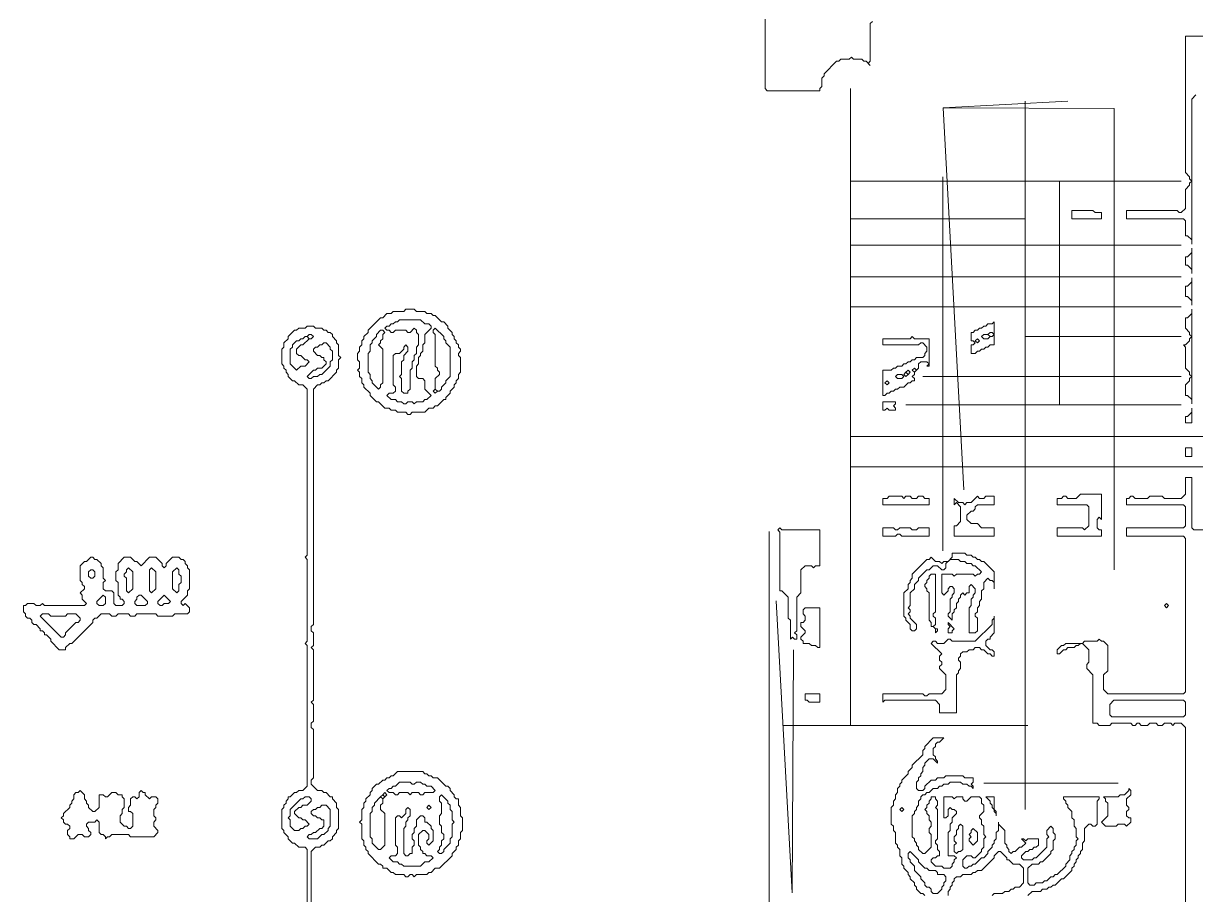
# Model space of a CAD drawing. Header units: millimetres. Extents: x 3 to 412, y 4 to 290.
# Drawn here: x 90.29 to 139.14, y 148.31 to 184.61 of the extents above; entities that cross this region are included whole.
import ezdxf

# ---------------------------------------------------------------- set-up
doc = ezdxf.new("R2010")
doc.units = ezdxf.units.MM
for name, color, linetype, lineweight in [('TRACE_CURVE', 6, 'Continuous', 0), ('TRACE_STRAIGHT', 5, 'Continuous', 0), ('TRACE_TEXT_SYMBOL', 6, 'Continuous', 0)]:
    doc.layers.add(name, color=color, linetype=linetype, lineweight=lineweight)

msp = doc.modelspace()

# ---------------------------------------------------------------- linework, layer by layer
at = {"layer": 'TRACE_CURVE', "color": 6}
for points in [[(140.206, 184.081), (138.718, 184.081), (138.718, 178.389), (138.893, 178.214), (138.893, 178.126), (138.98, 178.039), (138.893, 177.951), (138.893, 177.863), (138.718, 177.688), (138.718, 176.9), (138.543, 176.725), (138.455, 176.725), (138.367, 176.813), (136.266, 176.813), (136.266, 176.462), (138.63, 176.462), (138.718, 176.375), (138.718, 175.762)], [(138.718, 175.762), (138.805, 175.762), (138.98, 175.587), (138.98, 175.411), (138.98, 181.454), (139.156, 181.629)], [(102.112, 171.996), (102.024, 171.908), (101.761, 171.908), (101.674, 171.821), (101.586, 171.821), (101.323, 171.558), (101.323, 171.471), (101.148, 171.295), (101.148, 171.12), (101.061, 171.033), (101.061, 170.42), (101.148, 170.332), (101.148, 170.244), (101.236, 170.157), (101.236, 170.069), (101.323, 169.982), (101.323, 169.894), (101.499, 169.719), (101.586, 169.719), (101.761, 169.544), (101.937, 169.544), (102.112, 169.369), (102.112, 162.45), (102.024, 162.363), (102.112, 162.275), (102.112, 158.86), (102.024, 158.772), (102.112, 158.685), (102.112, 152.817), (101.937, 152.642), (101.761, 152.642), (101.674, 152.554), (101.586, 152.554), (101.411, 152.379), (101.323, 152.379), (101.323, 152.292), (101.236, 152.204), (101.236, 152.117), (101.148, 152.029), (101.148, 151.941), (101.061, 151.854), (101.061, 151.066), (101.148, 150.978), (101.148, 150.891), (101.323, 150.715), (101.323, 150.628), (101.499, 150.453), (101.586, 150.453), (101.761, 150.278), (102.024, 150.278), (102.112, 150.19), (102.112, 147.037)], [(103.338, 150.891), (103.338, 150.978), (103.425, 151.066), (103.425, 151.854), (103.338, 151.941), (103.338, 152.117), (103.163, 152.292), (103.163, 152.379), (103.075, 152.379), (102.9, 152.554), (102.812, 152.554), (102.725, 152.642), (102.55, 152.642), (102.287, 152.905), (102.287, 153.08), (102.374, 153.167), (102.374, 155.182), (102.287, 155.269), (102.287, 155.444), (102.374, 155.532), (102.374, 156.233), (102.287, 156.32), (102.374, 156.408), (102.374, 158.51), (102.287, 158.597), (102.374, 158.685), (102.374, 159.21), (102.287, 159.298), (102.287, 159.473), (102.374, 159.56), (102.374, 169.369), (102.55, 169.544), (102.637, 169.544), (102.725, 169.631), (102.812, 169.631), (102.9, 169.719), (102.987, 169.719), (103.338, 170.069), (103.338, 170.157), (103.425, 170.244), (103.425, 170.595), (103.513, 170.682), (103.425, 170.77), (103.425, 171.208), (103.338, 171.295), (103.338, 171.383), (103.163, 171.558), (103.163, 171.646), (103.075, 171.733), (102.987, 171.733), (102.9, 171.821), (102.812, 171.821), (102.725, 171.908), (102.462, 171.908), (102.374, 171.996), (102.112, 171.996)], [(139.506, 163.501), (139.068, 163.501), (138.98, 163.589), (138.98, 165.691), (138.718, 165.691), (138.718, 164.99), (138.543, 164.815), (137.842, 164.815), (137.754, 164.902), (137.229, 164.902), (137.141, 164.815), (136.616, 164.815), (136.528, 164.902), (136.441, 164.902), (136.353, 164.815), (136.266, 164.815), (136.266, 164.552), (138.63, 164.552), (138.718, 164.465), (138.718, 163.676), (138.63, 163.589), (136.266, 163.589), (136.266, 163.239), (138.63, 163.239), (138.718, 163.151), (138.718, 156.758), (138.63, 156.67), (135.477, 156.67), (135.302, 156.846), (135.302, 157.459), (135.477, 157.634), (135.477, 158.685), (135.302, 158.86), (135.215, 158.86), (135.127, 158.947), (135.04, 158.86), (134.514, 158.86)], [(134.514, 158.86), (134.427, 158.772), (133.726, 158.772), (133.638, 158.685), (133.551, 158.685), (133.376, 158.51), (133.376, 158.334), (133.463, 158.334), (133.638, 158.51), (133.726, 158.51), (133.814, 158.597), (134.076, 158.597), (134.164, 158.685), (134.251, 158.685), (134.339, 158.772), (134.427, 158.772), (134.689, 158.51), (134.689, 157.984), (134.602, 157.896), (134.602, 157.721), (134.864, 157.459), (134.864, 155.444), (135.04, 155.444), (135.127, 155.357), (135.565, 155.357), (135.653, 155.444), (136.441, 155.444), (136.528, 155.357), (136.616, 155.357), (136.704, 155.444), (136.791, 155.444), (136.879, 155.357), (137.141, 155.357), (137.229, 155.444), (137.492, 155.444), (137.579, 155.357), (137.754, 155.357), (137.842, 155.444), (138.105, 155.444), (138.192, 155.357), (138.28, 155.444), (138.543, 155.444), (138.718, 155.269), (138.718, 146.074)], [(102.287, 146.95), (102.287, 150.102), (102.462, 150.278), (102.637, 150.278), (102.725, 150.365), (102.812, 150.365), (102.987, 150.54), (103.075, 150.54), (103.163, 150.628), (103.163, 150.715), (103.338, 150.891)]]:
    msp.add_lwpolyline(points, dxfattribs=at)
for points in [[(101.937, 171.471), (102.024, 171.558), (102.112, 171.558), (102.199, 171.471), (101.937, 171.208), (101.849, 171.208), (101.674, 171.033), (101.674, 170.857), (101.761, 170.77), (101.849, 170.77), (102.024, 170.595), (102.112, 170.595), (102.199, 170.507), (102.024, 170.332), (101.849, 170.332), (101.674, 170.157), (101.411, 170.42), (101.411, 171.033), (101.499, 171.12), (101.499, 171.208), (101.674, 171.383), (101.761, 171.383), (101.849, 171.471)], [(102.112, 171.558), (102.199, 171.646), (102.287, 171.646), (102.374, 171.558), (102.287, 171.471), (102.199, 171.471)], [(102.725, 171.208), (102.812, 171.295), (102.9, 171.295), (103.075, 171.12), (103.075, 171.033), (103.163, 170.945), (103.163, 170.595), (103.075, 170.507), (103.075, 170.332), (102.725, 169.982), (102.637, 169.982), (102.55, 169.894), (102.374, 169.894), (102.287, 169.807), (102.199, 169.807), (102.112, 169.894), (102.374, 170.157), (102.462, 170.157), (102.55, 170.244), (102.725, 170.244), (102.9, 170.42), (102.9, 170.507), (102.812, 170.595), (102.812, 170.682), (102.725, 170.682), (102.637, 170.77), (102.55, 170.77), (102.374, 170.945), (102.374, 171.033), (102.462, 171.12), (102.55, 171.12), (102.637, 171.208)], [(135.74, 156.408), (138.63, 156.408), (138.718, 156.32), (138.718, 155.795), (138.63, 155.707), (135.653, 155.707), (135.565, 155.795), (135.565, 156.233)], [(101.937, 152.292), (102.024, 152.379), (102.199, 152.379), (102.287, 152.292), (102.287, 152.204), (102.112, 152.029), (101.937, 152.029), (101.849, 151.941), (101.761, 151.941), (101.586, 151.766), (101.586, 151.679), (101.761, 151.504), (101.849, 151.504), (101.937, 151.416), (102.024, 151.416), (102.199, 151.241), (102.112, 151.153), (102.024, 151.153), (101.937, 151.066), (101.849, 151.066), (101.761, 150.978), (101.586, 150.978), (101.411, 151.153), (101.411, 151.416), (101.323, 151.504), (101.411, 151.591), (101.411, 151.854), (101.849, 152.292)], [(102.637, 151.941), (102.725, 152.029), (102.9, 152.029), (103.075, 151.854), (103.075, 151.153), (102.987, 151.066), (102.987, 150.978), (102.812, 150.803), (102.725, 150.803), (102.55, 150.628), (102.199, 150.628), (102.112, 150.715), (102.199, 150.803), (102.287, 150.803), (102.374, 150.891), (102.462, 150.891), (102.637, 151.066), (102.725, 151.066), (102.812, 151.153), (102.812, 151.416), (102.725, 151.416), (102.637, 151.504), (102.55, 151.504), (102.462, 151.591), (102.374, 151.591), (102.287, 151.679), (102.287, 151.766), (102.374, 151.854), (102.462, 151.854), (102.55, 151.941)]]:
    msp.add_lwpolyline(points, close=True, dxfattribs=at)
at = {"layer": 'TRACE_STRAIGHT', "color": 5}
for p, q in [((124.765, 181.897), (124.765, 155.357)), ((128.623, 181.089), (133.814, 181.366)), ((132.041, 181.367), (132.041, 151.853)), ((128.622, 181.096), (135.748, 181.069)), ((128.623, 181.089), (129.483, 165.172)), ((135.748, 181.069), (135.748, 161.838)), ((124.765, 178.039), (138.543, 178.039)), ((128.603, 178.214), (128.603, 162.626)), ((133.463, 178.039), (133.463, 168.712)), ((124.765, 176.462), (132.041, 176.462)), ((124.765, 175.368), (138.543, 175.368)), ((124.765, 174.054), (138.543, 174.054)), ((124.765, 172.8), (138.541, 172.8)), ((132.041, 171.558), (138.543, 171.558)), ((127.771, 169.894), (138.543, 169.894)), ((127.07, 168.712), (138.543, 168.712)), ((124.765, 167.398), (140.776, 167.398)), ((124.765, 166.128), (140.732, 166.128)), ((121.373, 163.441), (121.373, 144.558)), ((121.655, 160.55), (122.331, 148.385)), ((122.331, 148.385), (122.376, 158.51)), ((121.943, 155.357), (132.15, 155.357)), ((130.311, 152.949), (135.915, 152.949))]:
    msp.add_line(p, q, dxfattribs=at)
at = {"layer": 'TRACE_TEXT_SYMBOL', "color": 6}
for points in [[(121.203, 184.782), (121.203, 181.892), (121.29, 181.804), (123.48, 181.804), (123.48, 181.892), (123.567, 181.979), (123.567, 182.33), (123.655, 182.417), (123.655, 182.505), (124.18, 183.03), (124.268, 183.03), (124.356, 183.118), (124.706, 183.118), (124.793, 183.205), (124.881, 183.118), (125.231, 183.118), (125.319, 183.03), (125.406, 183.03), (125.582, 182.855), (125.494, 182.943), (125.582, 183.03), (125.582, 184.607), (125.669, 184.694)], [(106.228, 172.697), (106.14, 172.609), (105.702, 172.609), (105.615, 172.521), (105.439, 172.521), (105.264, 172.346), (105.177, 172.346), (104.651, 171.821), (104.651, 171.733), (104.476, 171.558), (104.476, 171.471), (104.389, 171.383), (104.389, 171.208), (104.301, 171.12), (104.301, 170.945), (104.213, 170.857), (104.213, 170.595), (104.301, 170.507), (104.301, 170.244), (104.213, 170.157), (104.301, 170.069), (104.301, 169.894), (104.389, 169.807), (104.389, 169.631), (104.476, 169.544), (104.476, 169.456), (104.739, 169.194), (104.739, 169.106), (105.002, 168.843), (105.089, 168.843), (105.352, 168.581), (105.527, 168.581), (105.615, 168.493), (105.79, 168.493), (105.877, 168.405), (106.228, 168.405), (106.315, 168.318), (106.403, 168.318), (106.49, 168.405), (107.016, 168.405), (107.191, 168.581), (107.366, 168.581), (107.454, 168.668), (107.541, 168.668), (107.804, 168.931), (107.892, 168.931), (107.892, 169.018), (108.067, 169.194), (108.067, 169.281), (108.242, 169.456), (108.242, 169.544), (108.329, 169.631), (108.329, 169.719), (108.417, 169.807), (108.417, 169.982), (108.505, 170.069), (108.505, 170.682), (108.417, 170.77), (108.417, 170.857), (108.505, 170.945), (108.505, 171.033), (108.417, 171.12), (108.417, 171.208), (108.329, 171.295)], [(108.329, 171.295), (108.329, 171.383), (108.242, 171.471), (108.242, 171.558), (108.154, 171.646), (108.154, 171.733), (107.979, 171.908), (107.979, 171.996), (107.804, 172.171), (107.716, 172.171), (107.454, 172.434), (107.366, 172.434), (107.279, 172.521), (107.103, 172.521), (107.016, 172.609), (106.666, 172.609), (106.578, 172.697), (106.228, 172.697)], [(106.578, 170.595), (106.578, 170.77), (106.666, 170.857), (106.666, 171.12), (106.753, 171.208), (106.753, 171.646), (106.666, 171.733), (106.666, 171.821), (106.578, 171.908), (106.403, 171.733), (106.315, 171.733), (106.228, 171.821), (105.79, 171.821), (105.702, 171.733), (105.615, 171.733), (105.527, 171.821), (105.439, 171.821), (105.352, 171.908), (105.439, 171.996), (105.527, 171.996), (105.615, 172.084), (105.702, 172.084), (105.79, 172.171), (105.877, 172.171)], [(105.877, 172.171), (105.965, 172.259), (106.841, 172.259), (107.016, 172.084), (107.191, 172.084), (107.279, 171.996), (107.279, 171.908), (107.016, 171.646), (107.016, 171.295), (106.928, 171.208), (106.928, 170.945), (106.841, 170.857), (106.841, 170.77), (106.753, 170.682), (106.753, 170.42), (106.666, 170.332), (106.666, 169.894), (106.753, 169.807), (106.928, 169.807), (107.016, 169.719), (107.016, 169.369), (107.279, 169.106), (107.103, 168.931), (107.016, 168.931), (106.928, 168.843), (106.666, 168.843), (106.578, 168.756), (106.49, 168.843), (106.315, 168.843), (106.228, 168.756), (106.14, 168.756), (106.052, 168.843), (105.877, 168.843), (105.79, 168.931), (105.615, 168.931), (105.439, 169.106), (105.527, 169.194), (105.702, 169.194), (105.79, 169.281), (105.79, 169.456), (105.702, 169.544), (105.702, 170.77), (105.79, 170.857), (105.965, 170.857), (106.14, 171.033), (106.14, 171.12), (106.228, 171.208), (106.315, 171.12), (106.315, 170.945), (106.14, 170.77), (106.14, 170.595), (106.052, 170.507), (106.052, 169.982), (105.965, 169.894), (106.052, 169.807), (106.052, 169.281), (106.14, 169.194), (106.315, 169.194), (106.315, 169.281), (106.403, 169.369), (106.403, 170.157), (106.49, 170.244), (106.49, 170.507), (106.578, 170.595)], [(93.092, 162.363), (92.916, 162.188), (92.829, 162.188), (92.654, 162.012), (92.654, 161.399), (92.741, 161.312), (92.741, 161.224), (92.829, 161.137), (92.829, 161.049), (92.654, 160.874), (92.741, 160.786), (92.741, 160.611), (92.916, 160.436), (92.829, 160.349), (91.165, 160.349), (91.077, 160.436), (90.99, 160.349), (90.815, 160.349), (90.727, 160.436), (90.464, 160.436), (90.377, 160.349), (90.289, 160.349), (90.289, 160.086), (90.377, 159.998), (90.377, 159.911), (90.464, 159.823), (90.552, 159.823), (90.639, 159.736), (90.639, 159.648), (90.727, 159.56), (90.815, 159.56), (90.99, 159.385), (90.99, 159.298), (91.077, 159.298), (91.165, 159.21), (91.165, 159.123), (91.252, 159.123), (91.428, 158.947), (91.428, 158.86), (91.778, 158.51), (92.041, 158.51), (92.041, 158.597), (92.216, 158.772), (92.303, 158.772), (93.179, 159.648), (93.179, 159.736), (93.267, 159.823), (93.354, 159.823), (93.529, 159.998), (93.88, 159.998), (93.967, 159.911), (94.142, 159.911), (94.23, 159.998), (94.668, 159.998), (94.755, 159.911), (94.931, 159.911), (95.018, 159.998), (95.806, 159.998), (95.894, 159.911), (96.507, 159.911), (96.594, 159.998), (97.12, 159.998), (97.207, 160.086), (97.207, 160.261)], [(97.207, 160.261), (97.032, 160.436), (96.945, 160.349), (96.857, 160.436), (96.857, 160.524), (97.12, 160.786), (97.12, 160.962), (97.207, 161.049), (97.207, 161.837), (97.12, 161.925), (97.12, 162.012), (97.032, 162.1), (97.032, 162.188), (96.945, 162.275), (96.857, 162.275), (96.77, 162.363), (96.507, 162.363), (96.244, 162.1), (96.244, 162.012), (96.157, 161.925), (96.069, 162.012), (96.069, 162.1), (95.806, 162.363), (95.544, 162.363), (95.193, 162.012), (95.018, 162.188), (94.931, 162.188), (94.755, 162.363), (94.493, 162.363), (94.23, 162.1), (94.23, 161.837), (94.142, 161.75), (94.142, 161.399), (94.23, 161.312), (94.23, 160.786), (94.318, 160.699), (94.318, 160.611), (94.405, 160.611), (94.493, 160.524), (94.493, 160.436), (94.405, 160.349), (94.142, 160.349), (94.055, 160.436), (94.055, 160.874), (93.967, 160.962), (93.705, 160.962), (93.617, 161.049), (93.617, 161.312), (93.705, 161.399), (93.617, 161.487), (93.617, 161.925), (93.529, 162.012), (93.529, 162.1), (93.354, 162.275), (93.267, 162.275), (93.179, 162.363), (93.092, 162.363)], [(128.997, 162.538), (128.997, 162.363), (128.822, 162.188), (128.647, 162.188), (128.559, 162.1), (128.472, 162.188), (128.296, 162.188), (128.121, 162.363), (128.034, 162.275), (127.946, 162.275), (127.333, 161.662), (127.333, 161.487), (127.245, 161.399), (127.245, 161.312), (127.158, 161.224), (127.158, 161.049), (126.983, 160.874), (126.983, 159.911), (127.07, 159.823), (127.07, 159.736), (127.245, 159.56), (127.245, 159.385), (127.333, 159.298), (127.421, 159.298), (127.508, 159.385), (127.508, 159.56), (127.245, 159.823), (127.245, 159.911), (127.158, 159.998), (127.245, 160.086), (127.245, 160.173), (127.158, 160.261), (127.245, 160.349), (127.245, 160.874), (127.421, 161.049), (127.421, 161.224), (127.596, 161.399), (127.596, 161.487), (127.946, 161.837), (128.034, 161.837), (128.209, 162.012), (128.384, 162.012), (128.559, 161.837), (128.647, 161.837), (128.734, 161.925), (128.734, 162.1), (128.909, 162.275), (129.26, 162.275), (129.347, 162.188), (129.522, 162.188), (129.61, 162.1), (129.785, 162.1), (129.873, 162.012), (129.96, 162.012), (130.223, 161.75), (130.135, 161.662), (130.048, 161.662), (129.96, 161.575), (129.873, 161.662), (129.172, 161.662), (129.085, 161.575), (128.997, 161.662), (128.559, 161.662), (128.559, 160.874)], [(128.559, 160.874), (128.647, 160.786), (128.822, 160.962), (128.822, 161.049), (128.909, 161.137), (128.997, 161.137), (129.085, 161.049), (129.085, 160.874), (128.997, 160.786), (128.997, 160.699), (128.909, 160.611), (128.909, 160.086), (128.822, 159.998), (128.822, 159.911), (128.997, 159.736), (128.997, 159.998), (129.085, 160.086), (129.085, 160.173), (129.172, 160.261), (129.172, 160.436), (129.26, 160.524), (129.26, 160.611), (129.347, 160.699), (129.347, 160.786), (129.435, 160.874), (129.522, 160.786), (129.61, 160.874), (129.698, 160.874), (129.698, 161.137), (129.785, 161.224), (129.96, 161.049), (129.96, 160.874), (129.873, 160.786), (129.873, 160.699), (129.785, 160.611), (129.785, 160.349), (129.698, 160.261), (129.698, 159.21), (129.96, 159.21), (130.048, 159.298), (130.048, 159.823), (129.96, 159.911), (129.96, 159.998), (130.048, 160.086), (130.048, 160.261), (130.135, 160.349), (130.135, 160.524), (130.223, 160.611), (130.223, 160.962), (130.311, 161.049), (130.311, 161.312), (130.486, 161.487), (130.573, 161.399), (130.661, 161.399), (130.748, 161.312), (130.748, 161.049), (130.748, 161.75), (130.311, 162.188), (130.223, 162.188), (130.135, 162.275), (130.048, 162.275), (129.96, 162.363), (129.873, 162.363), (129.785, 162.45)], [(129.785, 162.45), (129.61, 162.45), (129.522, 162.538), (128.997, 162.538)], [(128.209, 154.831), (127.859, 154.481), (127.859, 154.394), (127.771, 154.306), (127.771, 154.131), (127.333, 153.693), (127.333, 153.605), (127.158, 153.43), (127.158, 153.343), (126.895, 153.08), (126.895, 152.992), (126.808, 152.905), (126.808, 152.817), (126.72, 152.73), (126.72, 152.554), (126.632, 152.467), (126.632, 152.292), (126.545, 152.204), (126.545, 152.029), (126.457, 151.941), (126.457, 151.241), (126.545, 151.153), (126.545, 150.978), (126.632, 150.891), (126.632, 150.453), (126.72, 150.365), (126.72, 150.278), (126.808, 150.19), (126.808, 149.927), (126.895, 149.84), (126.895, 149.577), (126.983, 149.489), (126.983, 149.402), (127.158, 149.227), (127.158, 149.139), (127.245, 149.051), (127.245, 148.964), (127.421, 148.789), (127.421, 148.701), (127.508, 148.614), (127.508, 148.526), (127.683, 148.351), (127.771, 148.351), (127.859, 148.263)], [(127.333, 150.715), (127.333, 151.591), (127.421, 151.679), (127.421, 151.766), (127.508, 151.854), (127.508, 151.941), (127.596, 152.029), (127.596, 152.204), (127.683, 152.292), (127.683, 152.379), (127.771, 152.467), (127.859, 152.467), (127.946, 152.554), (128.034, 152.554), (128.209, 152.73), (128.384, 152.73), (128.472, 152.817), (128.559, 152.817), (128.647, 152.905), (128.822, 152.905), (128.909, 152.992), (129.347, 152.992), (129.435, 152.905), (129.61, 152.905), (129.698, 152.817), (129.785, 152.817), (129.873, 152.73), (129.873, 152.817), (129.785, 152.905), (129.873, 152.992), (129.873, 153.167), (129.522, 153.167), (129.435, 153.255), (128.734, 153.255), (128.647, 153.167), (128.384, 153.167), (128.296, 153.08), (128.121, 153.08), (127.859, 152.817), (127.859, 152.73), (127.771, 152.642), (127.596, 152.642), (127.508, 152.73), (127.508, 152.992), (127.596, 153.08), (127.596, 153.167), (127.683, 153.255), (127.683, 153.343), (127.771, 153.43), (127.771, 153.605), (127.859, 153.693), (127.859, 153.781), (128.034, 153.956), (128.209, 153.956), (128.384, 153.781), (128.384, 153.868), (128.296, 153.956), (128.296, 154.043), (128.209, 154.131), (128.209, 154.394), (128.296, 154.481), (128.296, 154.569), (128.384, 154.656), (128.472, 154.656)], [(128.472, 154.656), (128.647, 154.831), (128.209, 154.831)], [(105.877, 153.43), (105.702, 153.255), (105.615, 153.255), (105.527, 153.167), (105.439, 153.167), (105.352, 153.08), (105.264, 153.08), (105.089, 152.905), (105.002, 152.905), (104.826, 152.73), (104.826, 152.642), (104.739, 152.554), (104.739, 152.467), (104.564, 152.292), (104.564, 152.204), (104.476, 152.117), (104.476, 151.941), (104.389, 151.854), (104.389, 151.416), (104.301, 151.328), (104.389, 151.241), (104.389, 150.628), (104.476, 150.54), (104.476, 150.365), (104.564, 150.278), (104.564, 150.19), (104.651, 150.102), (104.651, 150.015), (105.089, 149.577), (105.177, 149.577), (105.264, 149.489), (105.264, 149.402), (105.439, 149.402), (105.615, 149.227), (105.702, 149.227), (105.79, 149.139), (106.14, 149.139), (106.228, 149.051), (106.315, 149.051), (106.403, 149.139), (106.49, 149.139), (106.578, 149.051), (106.666, 149.139), (107.103, 149.139), (107.191, 149.227), (107.279, 149.227), (107.454, 149.402), (107.629, 149.402), (108.154, 149.927), (108.154, 150.015), (108.329, 150.19), (108.329, 150.278), (108.417, 150.365), (108.417, 150.54), (108.505, 150.628), (108.505, 150.891), (108.592, 150.978), (108.592, 151.504), (108.505, 151.591), (108.505, 151.941), (108.417, 152.029), (108.417, 152.292), (108.329, 152.292), (108.242, 152.379)], [(108.242, 152.379), (108.242, 152.467), (108.067, 152.642), (108.067, 152.73), (107.979, 152.817), (107.892, 152.817), (107.541, 153.167), (107.366, 153.167), (107.279, 153.255), (107.191, 153.255), (107.103, 153.343), (107.016, 153.343), (106.928, 153.43), (105.877, 153.43)], [(92.654, 152.642), (92.566, 152.554), (92.478, 152.554), (92.391, 152.467), (92.391, 152.292), (92.303, 152.204), (92.303, 152.117), (92.216, 152.029), (92.216, 151.941), (91.953, 151.679), (91.953, 151.591), (91.865, 151.504), (91.953, 151.416), (91.953, 151.328), (92.041, 151.241), (92.128, 151.241), (92.216, 151.153), (92.216, 151.066), (92.128, 150.978), (92.128, 150.803), (92.216, 150.715), (92.216, 150.628), (92.391, 150.628), (92.566, 150.803), (92.741, 150.803), (92.829, 150.715), (93.004, 150.715), (93.092, 150.803), (93.092, 150.891), (93.004, 150.978), (93.004, 151.066), (92.916, 151.153), (92.916, 151.241), (93.004, 151.328), (93.267, 151.328), (93.354, 151.416), (93.442, 151.328), (93.442, 150.891), (93.529, 150.803), (93.617, 150.803), (93.705, 150.715), (93.705, 150.628), (93.792, 150.715), (93.88, 150.715), (93.967, 150.803), (94.668, 150.803), (94.755, 150.715), (95.719, 150.715), (95.894, 150.891), (95.894, 150.978), (95.719, 151.153), (95.719, 151.328), (95.806, 151.416), (95.806, 151.504), (95.719, 151.591), (95.719, 151.854), (95.806, 151.941), (95.806, 152.029), (95.894, 152.117), (95.894, 152.292), (95.806, 152.379), (95.631, 152.379), (95.544, 152.292), (95.368, 152.467)], [(95.368, 152.467), (95.368, 152.554), (95.281, 152.554), (95.193, 152.642), (95.106, 152.554), (95.106, 152.379), (95.018, 152.292), (94.931, 152.379), (94.843, 152.379), (94.755, 152.292), (94.755, 152.029), (94.668, 151.941), (94.668, 151.766), (94.755, 151.766), (94.843, 151.679), (94.843, 151.153), (94.755, 151.066), (94.668, 151.066), (94.58, 151.153), (94.493, 151.153), (94.318, 151.328), (94.318, 151.591), (94.405, 151.679), (94.405, 151.854), (94.493, 151.941), (94.493, 152.292), (94.405, 152.379), (94.405, 152.467), (94.23, 152.467), (94.142, 152.554), (93.967, 152.554), (93.792, 152.379), (93.705, 152.379), (93.617, 152.467), (93.442, 152.467), (93.442, 151.941), (93.267, 151.766), (93.179, 151.766), (93.004, 151.941), (93.004, 152.029), (92.916, 152.117), (92.916, 152.204), (92.829, 152.292), (92.829, 152.467), (92.654, 152.642)], [(106.228, 151.854), (106.315, 151.941), (106.403, 151.854), (106.403, 151.591), (106.315, 151.504), (106.315, 151.416), (106.228, 151.328), (106.228, 151.153), (106.14, 151.066), (106.14, 150.015), (106.228, 149.927), (106.315, 149.927), (106.403, 150.015), (106.49, 150.015), (106.49, 150.278), (106.578, 150.365), (106.578, 150.54), (106.49, 150.628), (106.49, 150.803), (106.578, 150.891), (106.578, 151.066), (106.666, 151.153), (106.666, 151.416), (106.841, 151.591), (106.928, 151.591), (107.016, 151.504), (107.016, 151.328), (107.103, 151.328), (107.279, 151.153), (107.279, 151.066), (107.366, 150.978), (107.366, 150.54), (107.191, 150.365), (107.103, 150.453), (107.103, 150.54), (107.191, 150.628), (107.191, 150.803), (107.016, 150.978), (106.928, 150.978), (106.753, 150.803), (106.753, 150.365), (106.841, 150.278), (106.841, 150.19), (106.928, 150.102), (106.928, 150.015), (107.016, 150.015), (107.103, 149.927), (107.279, 149.927), (107.366, 149.84), (107.191, 149.665), (107.016, 149.665), (106.841, 149.489), (106.14, 149.489), (106.052, 149.577), (105.965, 149.577), (105.877, 149.665), (105.702, 149.665), (105.527, 149.84), (105.615, 149.927), (105.79, 149.927), (105.877, 150.015), (105.877, 150.278), (105.79, 150.365), (105.79, 151.504)], [(128.997, 151.854), (129.085, 151.854), (129.172, 151.766), (129.172, 151.679), (128.997, 151.504), (128.997, 151.328), (128.909, 151.241), (128.909, 150.978), (128.822, 150.891), (128.822, 149.927), (129.085, 149.927), (129.172, 149.84), (129.085, 149.752), (129.085, 149.665), (128.997, 149.577), (128.997, 149.489), (128.909, 149.402), (128.647, 149.402), (128.559, 149.489), (128.296, 149.489), (128.121, 149.665), (128.121, 149.752), (128.209, 149.84), (128.296, 149.84), (128.384, 149.927), (128.472, 149.927), (128.472, 150.102), (128.384, 150.19), (128.384, 150.365), (128.296, 150.453), (128.296, 150.54), (128.384, 150.628), (128.384, 151.854), (128.296, 151.941), (128.384, 152.029), (128.384, 152.204), (128.296, 152.292), (128.296, 152.379), (128.121, 152.379), (128.121, 152.292), (128.034, 152.204), (128.034, 152.117), (127.946, 152.029), (127.946, 151.941), (127.859, 151.854), (127.946, 151.766), (127.946, 151.679), (128.034, 151.591), (128.034, 151.416), (128.121, 151.328), (128.121, 151.153), (128.034, 151.066), (128.034, 150.891), (128.121, 150.803), (128.121, 150.278), (127.859, 150.015), (127.771, 150.015), (127.596, 150.19), (127.596, 150.278), (127.508, 150.365), (127.508, 150.453), (127.421, 150.54), (127.421, 150.628), (127.333, 150.715)], [(131.537, 150.102), (131.449, 150.015), (131.361, 150.102), (131.361, 150.19), (131.274, 150.278), (131.274, 150.365), (131.186, 150.453), (131.186, 150.978), (130.924, 151.241), (130.924, 151.328), (130.924, 150.978), (130.836, 150.891), (130.836, 150.628), (130.748, 150.54), (130.748, 150.453), (130.661, 150.365), (130.661, 150.278), (130.486, 150.102), (130.486, 150.015), (130.311, 149.84), (130.223, 149.84), (129.96, 149.577), (129.873, 149.577), (129.785, 149.489), (129.698, 149.489), (129.61, 149.402), (129.522, 149.402), (129.435, 149.489), (129.435, 149.752), (129.61, 149.927), (129.785, 149.927), (129.873, 149.84), (129.96, 149.84), (130.223, 150.102), (130.223, 150.19), (130.311, 150.278), (130.311, 150.628), (130.398, 150.715), (130.311, 150.803), (130.311, 151.153), (130.223, 151.241), (130.223, 151.416), (130.135, 151.504), (130.135, 151.591), (130.311, 151.766), (130.311, 152.029), (130.223, 152.117), (130.223, 152.292), (130.135, 152.379), (129.785, 152.379), (129.61, 152.204), (129.522, 152.204), (129.435, 152.292), (129.435, 152.379), (129.172, 152.379), (129.085, 152.292), (128.997, 152.379), (128.647, 152.379), (128.647, 151.504), (128.734, 151.504), (128.822, 151.591), (128.822, 151.854), (128.909, 151.941), (128.997, 151.854)], [(132.15, 148.263), (132.325, 148.438), (132.675, 148.438), (132.763, 148.526), (132.938, 148.526), (133.025, 148.614), (133.113, 148.614), (133.201, 148.701), (133.288, 148.701), (133.551, 148.964), (133.638, 148.964), (133.989, 149.314), (133.989, 149.402), (134.076, 149.489), (134.076, 149.577), (134.164, 149.665), (134.164, 149.752), (134.251, 149.84), (134.251, 149.927), (134.339, 150.015), (134.339, 150.102), (134.427, 150.19), (134.427, 150.453), (134.514, 150.54), (134.514, 151.066), (134.689, 151.241), (134.777, 151.241), (134.864, 151.153), (134.952, 151.153), (135.04, 151.241), (135.04, 152.204), (135.127, 152.292), (135.127, 152.379), (133.638, 152.379), (133.638, 152.292), (133.726, 152.204), (133.726, 152.117), (133.814, 152.029), (133.814, 151.941), (133.989, 151.766), (133.989, 151.504), (134.076, 151.416), (134.076, 151.153), (134.164, 151.066), (134.164, 150.715), (134.251, 150.628)], [(105.79, 151.504), (105.877, 151.591), (105.965, 151.591), (106.052, 151.504), (106.228, 151.679), (106.228, 151.854)], [(134.251, 150.628), (134.164, 150.54), (134.164, 150.365), (134.076, 150.278), (134.076, 150.19), (133.989, 150.102), (133.989, 150.015), (133.901, 149.927), (133.901, 149.752), (133.726, 149.577), (133.726, 149.489), (133.376, 149.139), (133.288, 149.139), (133.201, 149.051), (133.113, 149.051), (132.938, 148.876), (132.85, 148.876), (132.763, 148.789), (132.5, 148.789), (132.412, 148.701), (132.237, 148.701), (132.15, 148.789), (132.15, 149.402), (132.325, 149.577), (132.588, 149.577), (132.675, 149.665), (132.763, 149.665), (133.113, 150.015), (133.113, 150.102), (133.201, 150.19), (133.201, 150.54), (133.288, 150.628), (133.288, 150.803), (133.201, 150.891), (133.201, 151.066), (133.113, 151.153), (132.938, 150.978), (132.938, 150.803), (133.025, 150.715), (132.938, 150.628), (132.938, 150.278), (132.5, 149.84), (132.412, 149.84), (132.325, 149.752), (131.974, 149.752), (131.887, 149.84), (131.887, 149.927), (132.062, 150.102), (132.15, 150.102), (132.237, 150.19), (132.325, 150.19), (132.412, 150.278), (132.5, 150.278), (132.588, 150.365), (132.588, 150.628), (132.15, 150.628), (132.062, 150.54), (131.974, 150.628), (131.887, 150.628), (132.062, 150.453), (131.887, 150.278), (131.799, 150.278), (131.624, 150.102), (131.537, 150.102)], [(128.822, 148.263), (128.822, 148.438), (128.909, 148.526), (128.909, 148.614), (128.997, 148.701), (128.997, 148.789), (129.085, 148.876), (129.085, 148.964), (129.172, 149.051), (129.347, 149.051), (129.435, 149.139), (129.785, 149.139), (129.873, 149.227), (129.96, 149.227), (130.048, 149.314), (130.223, 149.314), (130.748, 149.84), (130.748, 149.927), (130.924, 150.102), (131.011, 150.102)], [(131.011, 150.102), (131.274, 149.84), (131.274, 149.752), (131.361, 149.752), (131.537, 149.577), (131.799, 149.577), (131.974, 149.402), (131.974, 148.789), (131.799, 148.614), (131.624, 148.614), (131.537, 148.526), (131.449, 148.526), (131.361, 148.438), (131.186, 148.438), (131.099, 148.351), (130.748, 148.351), (130.661, 148.263)]]:
    msp.add_lwpolyline(points, dxfattribs=at)
for points in [[(133.989, 176.813), (133.989, 176.462), (135.215, 176.462), (135.215, 176.725), (134.952, 176.725), (134.864, 176.813)], [(138.98, 175.236), (138.98, 175.061), (138.805, 174.886), (138.718, 174.886), (138.718, 174.536), (138.805, 174.536), (138.98, 174.36), (138.98, 174.185)], [(138.98, 174.01), (138.98, 173.835), (138.805, 173.66), (138.718, 173.66), (138.718, 173.222), (138.805, 173.222), (138.98, 173.047), (138.98, 172.872)], [(138.98, 172.697), (138.98, 172.521), (138.805, 172.346), (138.718, 172.346), (138.718, 171.908), (138.893, 171.733), (138.893, 171.646), (138.98, 171.558), (138.893, 171.471), (138.893, 171.383), (138.718, 171.208), (138.63, 171.208), (138.718, 171.12), (138.718, 170.244), (138.893, 170.069), (138.893, 169.982), (138.98, 169.894), (138.893, 169.807), (138.893, 169.719), (138.718, 169.544), (138.718, 169.106), (138.805, 169.106), (138.98, 168.931), (138.98, 168.756)], [(130.748, 172.171), (130.661, 172.084), (130.486, 172.084), (130.398, 171.996), (130.311, 171.996), (130.223, 171.908), (130.135, 171.908), (130.048, 171.821), (129.96, 171.821), (129.873, 171.733), (129.785, 171.733), (129.785, 171.383), (129.873, 171.383), (129.96, 171.295), (129.873, 171.208), (129.785, 171.208), (129.785, 170.857), (129.96, 170.857), (130.048, 170.945), (130.135, 170.945), (130.223, 171.033), (130.311, 171.033), (130.398, 171.12), (130.486, 171.12), (130.573, 171.208), (130.748, 171.208)], [(105.177, 171.821), (105.264, 171.821), (105.352, 171.733), (105.264, 171.646), (105.264, 171.471), (105.177, 171.383), (105.177, 171.295), (105.089, 171.208), (105.264, 171.033), (105.264, 169.631), (105.177, 169.544), (105.177, 169.456), (105.089, 169.369), (104.826, 169.631), (104.826, 169.719), (104.739, 169.807), (104.739, 169.982), (104.651, 170.069), (104.651, 170.857), (104.739, 170.945), (104.739, 171.208), (104.826, 171.295), (104.826, 171.383), (105.002, 171.558), (105.002, 171.646)], [(107.366, 171.821), (107.454, 171.908), (107.804, 171.558), (107.804, 171.471), (107.892, 171.383), (107.892, 171.295), (108.067, 171.12), (108.067, 169.894), (107.892, 169.719), (107.892, 169.631), (107.716, 169.456), (107.716, 169.369), (107.629, 169.281), (107.541, 169.281), (107.454, 169.369), (107.454, 169.807), (107.629, 169.982), (107.629, 170.069), (107.541, 170.157), (107.541, 170.244), (107.454, 170.332), (107.454, 171.646), (107.366, 171.733)], [(127.333, 171.558), (127.245, 171.471), (126.107, 171.471), (126.107, 171.208), (127.596, 171.208), (127.683, 171.295), (127.771, 171.295), (127.946, 171.12), (127.946, 170.945), (127.859, 170.857), (127.859, 170.77), (127.771, 170.682), (127.508, 170.682), (127.421, 170.595), (127.333, 170.595), (127.245, 170.507), (127.158, 170.507), (127.07, 170.42), (126.983, 170.42), (126.895, 170.332), (126.72, 170.332), (126.632, 170.244), (126.545, 170.244), (126.457, 170.157), (126.107, 170.157), (126.107, 169.106), (126.195, 169.106), (126.282, 169.194), (126.37, 169.194), (126.457, 169.281), (126.545, 169.281), (126.632, 169.369), (126.72, 169.369), (126.808, 169.456), (126.983, 169.456), (127.158, 169.631), (127.245, 169.631), (127.333, 169.719), (127.421, 169.719), (127.421, 169.807), (127.333, 169.894), (127.421, 169.982), (127.421, 170.069), (127.596, 170.244), (127.596, 170.42), (127.683, 170.507), (127.946, 170.507), (128.034, 170.42), (127.946, 170.332), (128.034, 170.332), (128.034, 171.471), (127.421, 171.471)], [(129.96, 171.383), (130.048, 171.471), (130.135, 171.383), (130.048, 171.295)], [(130.223, 171.558), (130.311, 171.646), (130.486, 171.646), (130.573, 171.558), (130.486, 171.471), (130.311, 171.471)], [(130.486, 171.646), (130.573, 171.733), (130.661, 171.733), (130.748, 171.646), (130.661, 171.558), (130.573, 171.558)], [(126.983, 169.982), (127.07, 170.069), (127.158, 169.982), (127.07, 169.894)], [(127.07, 170.069), (127.158, 170.157), (127.245, 170.069), (127.158, 169.982)], [(127.333, 170.157), (127.421, 170.244), (127.508, 170.157), (127.421, 170.069)], [(126.195, 169.631), (126.282, 169.719), (126.37, 169.631), (126.282, 169.544)], [(126.632, 169.894), (126.72, 169.982), (126.895, 169.982), (126.983, 169.894), (126.895, 169.807), (126.72, 169.807)], [(107.366, 169.281), (107.454, 169.369), (107.541, 169.281), (107.454, 169.194)], [(126.107, 168.843), (126.107, 168.493), (126.195, 168.493), (126.282, 168.581), (126.37, 168.493), (126.632, 168.493), (126.632, 168.581), (126.545, 168.668), (126.632, 168.756), (126.632, 168.843)], [(138.98, 168.581), (138.98, 168.405), (138.805, 168.23), (138.718, 168.23), (138.718, 167.968), (138.98, 167.968)], [(138.718, 166.917), (138.718, 166.566), (138.98, 166.566), (138.98, 166.917)], [(126.37, 164.902), (126.282, 164.815), (126.107, 164.815), (126.107, 164.552), (128.034, 164.552), (128.034, 164.815), (127.859, 164.815), (127.771, 164.902), (127.596, 164.902), (127.508, 164.815), (127.333, 164.815), (127.245, 164.902), (127.07, 164.902), (126.983, 164.815), (126.895, 164.902)], [(130.048, 164.902), (129.785, 164.64), (129.61, 164.64), (129.522, 164.552), (129.435, 164.64), (129.26, 164.64), (129.085, 164.815), (129.085, 164.552), (129.172, 164.64), (129.347, 164.465), (129.347, 163.852), (129.172, 163.676), (129.085, 163.676), (129.085, 163.239), (130.748, 163.239), (130.748, 163.589), (130.223, 163.589), (130.048, 163.764), (129.785, 163.764), (129.61, 163.939), (129.61, 164.114), (129.785, 164.289), (129.873, 164.289), (129.96, 164.377), (129.96, 164.465), (130.048, 164.552), (130.748, 164.552), (130.748, 164.902), (130.398, 164.902), (130.311, 164.815), (130.135, 164.815)], [(134.339, 164.99), (134.164, 164.815), (133.814, 164.815), (133.726, 164.902), (133.638, 164.902), (133.551, 164.815), (133.376, 164.815), (133.376, 164.552), (134.602, 164.552), (134.689, 164.465), (134.689, 163.676), (134.514, 163.501), (134.427, 163.589), (133.376, 163.589), (133.376, 163.239), (135.215, 163.239), (135.215, 163.501), (135.127, 163.501), (135.04, 163.589), (135.04, 163.939), (135.127, 164.027), (135.215, 163.939), (135.215, 164.99)], [(121.816, 163.589), (121.728, 163.501), (121.816, 163.414), (121.816, 160.962), (121.903, 160.962), (122.166, 160.699), (122.166, 159.823), (122.254, 159.736), (122.254, 158.947), (122.341, 159.035), (122.429, 158.947), (122.516, 158.947), (122.516, 159.123), (122.429, 159.21), (122.516, 159.298), (122.516, 160.699), (122.692, 160.874), (122.692, 161.837), (122.867, 162.012), (123.129, 162.012), (123.217, 161.925), (123.305, 162.012), (123.48, 162.012), (123.48, 163.501), (121.903, 163.501)], [(126.107, 163.589), (126.107, 163.239), (126.632, 163.239), (126.72, 163.326), (126.808, 163.326), (126.895, 163.239), (128.034, 163.239), (128.034, 163.589), (127.596, 163.589), (127.508, 163.501), (127.333, 163.501), (127.245, 163.589), (126.808, 163.589), (126.72, 163.501), (126.632, 163.501), (126.545, 163.589)], [(93.004, 161.75), (93.092, 161.837), (93.179, 161.837), (93.267, 161.75), (93.267, 161.575), (93.179, 161.487), (93.092, 161.487), (93.004, 161.575)], [(94.58, 161.837), (94.668, 161.925), (94.843, 161.75), (94.843, 161.049), (94.668, 160.874), (94.58, 160.962), (94.58, 161.487), (94.493, 161.575), (94.493, 161.662), (94.58, 161.75)], [(95.544, 161.837), (95.631, 161.925), (95.806, 161.75), (95.806, 161.049), (95.631, 160.874), (95.544, 160.962)], [(96.682, 161.925), (96.77, 161.837), (96.77, 161.662), (96.857, 161.575), (96.857, 161.312), (96.77, 161.224), (96.77, 160.962), (96.682, 160.874), (96.507, 161.049), (96.507, 161.75)], [(128.121, 161.662), (128.034, 161.575), (128.034, 161.487), (127.946, 161.399), (127.946, 161.312), (127.859, 161.224), (127.859, 161.137), (127.946, 161.049), (127.946, 160.962), (128.034, 160.874), (128.034, 159.736), (128.121, 159.648), (128.121, 159.473), (128.209, 159.473), (128.296, 159.385), (128.296, 159.21), (128.384, 159.298), (128.384, 159.385), (128.296, 159.385), (128.209, 159.473), (128.296, 159.56), (128.296, 159.823), (128.209, 159.911), (128.209, 159.998), (128.296, 160.086), (128.296, 161.662)], [(93.617, 160.786), (93.705, 160.699), (93.705, 160.436), (93.617, 160.349), (93.442, 160.349), (93.354, 160.436), (93.354, 160.524)], [(95.018, 160.699), (95.106, 160.786), (95.193, 160.786), (95.456, 160.524), (95.456, 160.436), (95.368, 160.349), (95.018, 160.349), (94.931, 160.436), (94.931, 160.524), (95.018, 160.611)], [(96.157, 160.786), (96.419, 160.524), (96.332, 160.436), (96.157, 160.436), (96.069, 160.349), (95.981, 160.349), (95.894, 160.436), (95.894, 160.524)], [(122.867, 160.261), (122.779, 160.173), (122.779, 159.998), (122.867, 159.911), (122.867, 159.736), (122.779, 159.648), (122.692, 159.648), (122.692, 159.473), (122.867, 159.298), (122.867, 159.21), (122.692, 159.035), (122.692, 158.947), (122.779, 158.86), (122.779, 158.772), (123.042, 158.772), (123.129, 158.685), (123.305, 158.685), (123.392, 158.597), (123.48, 158.597), (123.48, 160.261)], [(137.93, 160.436), (137.842, 160.349), (137.93, 160.261), (138.017, 160.349)], [(90.99, 159.911), (91.077, 159.998), (91.34, 159.998), (91.428, 159.911), (92.041, 159.911), (92.128, 159.998), (92.478, 159.998), (92.654, 159.823), (92.654, 159.736), (92.566, 159.648), (92.478, 159.648), (92.041, 159.21), (92.041, 159.123), (91.953, 159.035), (91.865, 159.035)], [(130.748, 159.911), (130.748, 159.823), (130.661, 159.736), (130.661, 159.56), (129.96, 158.86), (128.997, 158.86), (128.909, 158.947), (128.822, 158.947), (128.647, 158.772), (128.384, 158.772), (128.296, 158.86), (128.209, 158.86), (128.121, 158.772), (128.559, 158.334), (128.472, 158.247), (128.472, 158.072), (128.559, 157.984), (128.559, 157.896), (128.472, 157.809), (128.472, 157.721), (128.734, 157.459), (128.734, 156.846), (128.559, 156.67), (128.034, 156.67), (127.946, 156.583), (127.859, 156.583), (127.771, 156.67), (126.107, 156.67), (126.107, 156.32), (126.195, 156.408), (128.296, 156.408), (128.472, 156.233), (128.472, 155.882), (129.172, 155.882), (129.172, 157.459), (129.26, 157.546), (129.26, 157.634), (129.347, 157.721), (129.347, 157.984), (129.26, 158.072), (129.26, 158.159), (129.347, 158.247), (129.347, 158.334), (129.435, 158.422), (129.61, 158.422), (129.698, 158.51), (129.873, 158.51), (129.96, 158.597), (130.135, 158.597), (130.223, 158.51), (130.311, 158.51), (130.486, 158.334), (130.573, 158.334), (130.661, 158.247), (130.748, 158.247), (130.748, 158.422), (130.661, 158.51), (130.573, 158.51), (130.398, 158.685), (130.398, 158.86), (130.486, 158.947), (130.573, 158.947), (130.573, 159.035), (130.748, 159.21)], [(128.822, 159.648), (128.822, 159.56), (128.909, 159.473), (128.822, 159.385), (128.822, 159.21), (128.997, 159.21), (128.997, 159.298), (129.085, 159.385)], [(122.867, 156.67), (122.867, 156.408), (122.954, 156.408), (123.042, 156.32), (123.48, 156.32), (123.48, 156.67)], [(105.965, 152.992), (106.403, 152.992), (106.49, 152.905), (106.578, 152.905), (106.666, 152.992), (106.841, 152.992), (106.928, 152.905), (107.016, 152.905), (107.103, 152.817), (107.279, 152.817), (107.454, 152.642), (107.366, 152.554), (107.016, 152.554), (106.928, 152.467), (106.841, 152.467), (106.753, 152.554), (106.49, 152.554), (106.403, 152.467), (106.315, 152.554), (105.965, 152.554), (105.877, 152.467), (105.79, 152.467), (105.702, 152.554), (105.527, 152.554), (105.439, 152.642), (105.527, 152.73), (105.615, 152.73), (105.702, 152.817), (105.79, 152.817)], [(105.177, 152.379), (105.264, 152.467), (105.352, 152.379), (105.264, 152.292)], [(105.264, 152.467), (105.352, 152.554), (105.439, 152.467), (105.352, 152.379)], [(107.629, 152.379), (107.716, 152.467), (107.979, 152.204), (107.979, 152.117), (108.067, 152.029), (108.067, 151.854), (108.154, 151.766), (108.154, 151.416), (108.242, 151.328), (108.154, 151.241), (108.154, 150.715), (108.067, 150.628), (108.067, 150.453), (107.804, 150.19), (107.804, 150.102), (107.716, 150.015), (107.629, 150.015), (107.541, 150.102), (107.629, 150.19), (107.629, 150.278), (107.716, 150.365), (107.716, 150.54), (107.804, 150.628), (107.804, 150.803), (107.716, 150.891), (107.716, 151.153), (107.629, 151.241), (107.629, 151.591), (107.716, 151.679), (107.716, 152.117), (107.629, 152.204)], [(136.353, 152.73), (136.353, 152.642), (136.178, 152.467), (136.003, 152.467), (135.915, 152.379), (135.302, 152.379), (135.39, 152.292), (135.39, 152.204), (135.477, 152.117), (135.477, 151.591), (135.215, 151.328), (135.39, 151.153), (135.828, 151.153), (135.915, 151.241), (136.178, 151.241), (136.266, 151.153), (136.441, 151.328), (136.441, 151.504), (136.353, 151.504), (136.266, 151.591), (136.266, 151.766), (136.353, 151.854), (136.353, 151.941), (136.266, 152.029), (136.266, 152.292), (136.441, 152.467), (136.441, 152.642)], [(105.177, 152.379), (105.264, 152.292), (105.264, 152.117), (105.177, 152.029), (105.177, 151.854), (105.352, 151.679), (105.352, 150.365), (105.177, 150.19), (105.089, 150.19), (104.826, 150.453), (104.826, 150.628), (104.739, 150.715), (104.739, 151.679), (104.826, 151.766), (104.826, 151.941), (104.914, 152.029), (104.914, 152.117)], [(107.103, 151.941), (107.191, 152.029), (107.279, 151.941), (107.191, 151.854)], [(126.808, 151.854), (126.895, 151.941), (126.983, 151.854), (126.895, 151.766)], [(130.398, 152.379), (130.573, 152.204), (130.573, 152.117), (130.661, 152.029), (130.661, 151.941), (130.748, 151.854), (130.748, 151.766), (130.836, 151.679), (130.836, 151.591), (130.836, 151.766), (130.748, 151.854), (130.748, 152.379)], [(129.26, 151.153), (129.347, 151.241), (129.435, 151.153), (129.435, 150.19), (129.347, 150.102), (129.26, 150.102), (129.172, 150.015), (129.085, 150.102), (129.085, 150.365), (129.172, 150.453), (129.085, 150.54), (129.085, 150.715), (129.172, 150.803), (129.172, 150.978), (129.26, 151.066)], [(129.785, 150.978), (129.873, 151.066), (130.048, 150.891), (130.048, 150.54), (129.873, 150.365), (129.698, 150.54), (129.698, 150.628), (129.785, 150.715), (129.698, 150.803), (129.785, 150.891)], [(127.158, 150.015), (127.245, 150.102), (127.596, 149.752), (127.596, 149.665), (127.859, 149.402), (127.946, 149.402), (128.034, 149.314), (128.296, 149.314), (128.384, 149.227), (128.384, 149.139), (128.647, 149.139), (128.734, 149.051), (128.734, 148.876), (128.647, 148.789), (128.647, 148.701), (128.559, 148.614), (128.559, 148.526), (128.384, 148.351), (128.209, 148.351), (128.121, 148.438), (128.121, 148.526), (128.034, 148.614), (127.946, 148.614), (127.859, 148.701), (127.859, 148.789), (127.683, 148.964), (127.683, 149.051), (127.421, 149.314), (127.421, 149.489), (127.245, 149.665), (127.245, 149.752), (127.158, 149.84)]]:
    msp.add_lwpolyline(points, close=True, dxfattribs=at)

doc.saveas('drawing.dxf')
